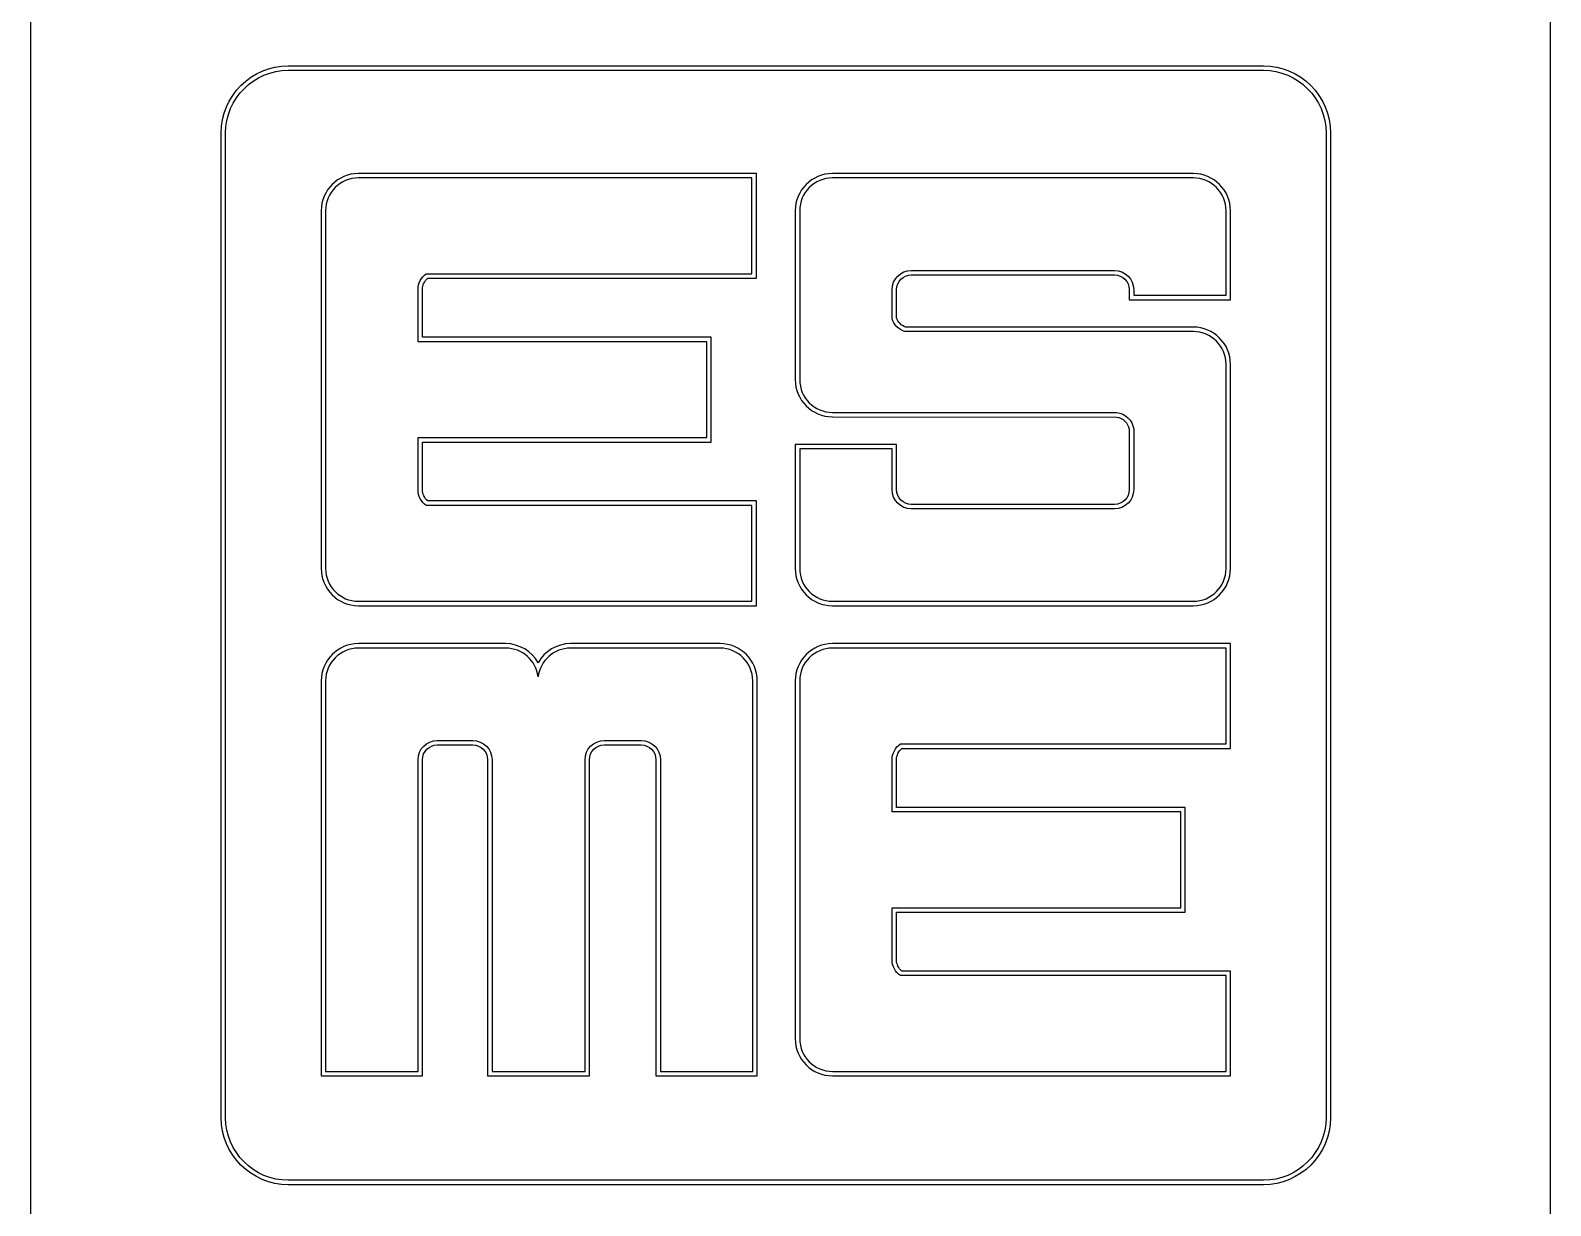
# Model space of a CAD drawing. Header units: millimetres. Extents: x -42 to 42, y -99 to 99.
# Drawn here: x -42.5 to 42.5, y -48.3 to 17.4 of the extents above; entities that cross this region are included whole.
import ezdxf

# ---------------------------------------------------------------- set-up
doc = ezdxf.new("R2010")
doc.units = ezdxf.units.MM
doc.layers.get('0').update_dxf_attribs({"linetype": 'CONTINUOUS'})

msp = doc.modelspace()

# ---------------------------------------------------------------- linework, layer by layer
for p, q in [((-28.08, 15.433), (26.441, 15.433)), ((-28.08, 15.183), (26.441, 15.183)), ((-31.833, -43.381), (-31.833, 11.681)), ((-31.583, -43.381), (-31.583, 11.681)), ((29.943, 11.681), (29.943, -43.381)), ((30.193, 11.681), (30.193, -43.381)), ((-1.903, 9.411), (-24.16, 9.411)), ((-1.903, 3.553), (-1.903, 9.411)), ((22.521, 9.411), (2.345, 9.411)), ((-2.153, 9.161), (-24.16, 9.161)), ((-2.153, 3.803), (-2.153, 9.161)), ((22.521, 9.161), (2.345, 9.161)), ((-26.242, 7.33), (-26.242, -12.674)), ((-25.992, 7.33), (-25.992, -12.674)), ((0.263, 7.33), (0.263, -2.112)), ((0.513, 7.33), (0.513, -2.112)), ((24.353, 2.603), (24.353, 7.33)), ((24.603, 2.353), (24.603, 7.33)), ((-20.363, 3.803), (-2.153, 3.803)), ((-20.279, 3.553), (-1.903, 3.553)), ((6.756, 3.995), (18.11, 3.995)), ((6.756, 3.745), (18.11, 3.745)), ((-20.827, 0.006), (-20.827, 2.918)), ((-20.577, 0.256), (-20.577, 2.918)), ((5.68, 1.3), (5.68, 2.919)), ((5.93, 1.339), (5.93, 2.919)), ((18.938, 2.919), (18.938, 2.353)), ((19.188, 2.919), (19.188, 2.603)), ((19.188, 2.603), (24.353, 2.603)), ((18.938, 2.353), (24.603, 2.353)), ((-4.681, 0.006), (-20.827, 0.006)), ((-4.431, 0.256), (-20.577, 0.256)), ((-4.681, -5.352), (-4.681, 0.006)), ((-4.431, -5.602), (-4.431, 0.256)), ((22.521, 0.574), (6.399, 0.574)), ((22.521, 0.824), (6.439, 0.824)), ((24.353, -12.674), (24.353, -1.259)), ((24.603, -12.674), (24.603, -1.259)), ((2.345, -3.944), (18.239, -3.956)), ((2.345, -4.194), (18.225, -4.206)), ((18.938, -4.884), (18.938, -8.263)), ((19.188, -4.864), (19.188, -8.263)), ((-20.827, -8.264), (-20.827, -5.352)), ((-20.827, -5.352), (-4.681, -5.352)), ((-20.577, -8.264), (-20.577, -5.602)), ((-20.577, -5.602), (-4.431, -5.602)), ((5.93, -5.738), (0.263, -5.738)), ((0.263, -5.738), (0.263, -12.674)), ((5.93, -8.263), (5.93, -5.738)), ((5.68, -5.988), (0.513, -5.988)), ((0.513, -5.988), (0.513, -12.674)), ((5.68, -8.263), (5.68, -5.988)), ((-2.153, -9.148), (-20.363, -9.148)), ((-1.903, -8.898), (-20.279, -8.898)), ((-2.153, -14.506), (-2.153, -9.148)), ((-1.903, -14.756), (-1.903, -8.898)), ((18.11, -9.09), (6.756, -9.09)), ((18.11, -9.34), (6.756, -9.34)), ((-24.16, -14.506), (-2.153, -14.506)), ((-24.16, -14.756), (-1.903, -14.756)), ((2.345, -14.505), (22.521, -14.505)), ((2.345, -14.755), (22.521, -14.755)), ((-15.93, -16.876), (-24.16, -16.876)), ((-3.94, -16.876), (-12.295, -16.876)), ((24.603, -16.876), (2.346, -16.876)), ((24.603, -22.734), (24.603, -16.876)), ((-15.93, -17.126), (-24.16, -17.126)), ((-3.94, -17.126), (-12.295, -17.126)), ((24.353, -17.126), (2.346, -17.126)), ((24.353, -22.484), (24.353, -17.126)), ((-26.242, -18.958), (-26.242, -41.043)), ((-25.992, -18.958), (-25.992, -40.793)), ((-2.108, -40.793), (-2.108, -18.958)), ((-1.858, -41.043), (-1.858, -18.958)), ((0.263, -18.958), (0.263, -38.961)), ((0.513, -18.958), (0.513, -38.961)), ((-19.749, -22.292), (-17.765, -22.292)), ((-19.749, -22.542), (-17.765, -22.542)), ((-10.412, -22.292), (-8.349, -22.292)), ((-10.412, -22.542), (-8.349, -22.542)), ((6.143, -22.484), (24.353, -22.484)), ((6.227, -22.734), (24.603, -22.734)), ((-20.826, -40.793), (-20.826, -23.369)), ((-20.576, -41.043), (-20.576, -23.369)), ((-16.938, -23.369), (-16.938, -41.043)), ((-16.688, -23.369), (-16.688, -40.793)), ((-11.49, -40.793), (-11.49, -23.369)), ((-11.24, -41.043), (-11.24, -23.369)), ((-7.523, -23.369), (-7.523, -41.043)), ((-7.273, -23.369), (-7.273, -40.793)), ((5.679, -26.281), (5.679, -23.369)), ((5.929, -26.031), (5.929, -23.369)), ((21.825, -26.281), (5.679, -26.281)), ((22.075, -26.031), (5.929, -26.031)), ((21.825, -31.639), (21.825, -26.281)), ((22.075, -31.889), (22.075, -26.031)), ((5.679, -34.551), (5.679, -31.639)), ((5.679, -31.639), (21.825, -31.639)), ((5.929, -34.551), (5.929, -31.889)), ((5.929, -31.889), (22.075, -31.889)), ((24.353, -35.435), (6.143, -35.435)), ((24.603, -35.185), (6.227, -35.185)), ((24.353, -40.793), (24.353, -35.435)), ((24.603, -41.043), (24.603, -35.185)), ((-25.992, -40.793), (-20.826, -40.793)), ((-16.688, -40.793), (-16.655, -40.793)), ((-16.655, -40.793), (-11.523, -40.793)), ((-11.523, -40.793), (-11.49, -40.793)), ((-7.273, -40.793), (-2.108, -40.793)), ((2.346, -40.793), (24.353, -40.793)), ((-26.242, -41.043), (-20.576, -41.043)), ((-16.938, -41.043), (-16.655, -41.043)), ((-16.655, -41.043), (-11.523, -41.043)), ((-11.523, -41.043), (-11.24, -41.043)), ((-7.523, -41.043), (-1.858, -41.043)), ((2.346, -41.043), (24.603, -41.043)), ((26.441, -46.883), (-28.08, -46.883)), ((26.441, -47.133), (-28.08, -47.133))]:
    msp.add_line(p, q)
msp.add_lwpolyline([(42.5, 99), (-42.5, 99), (-42.5, -99), (42.5, -99)], close=True)
for points in [[(-31.833, 11.681), (-31.833, 13.745), (-30.144, 15.433), (-28.08, 15.433)], [(26.441, 15.433), (28.504, 15.433), (30.193, 13.745), (30.193, 11.681)], [(-31.583, 11.681), (-31.583, 13.608), (-30.008, 15.183), (-28.08, 15.183)], [(26.441, 15.183), (28.368, 15.183), (29.943, 13.608), (29.943, 11.681)], [(-24.16, 9.411), (-25.307, 9.411), (-26.242, 8.476), (-26.242, 7.33)], [(2.345, 9.411), (1.199, 9.411), (0.263, 8.476), (0.263, 7.33)], [(24.603, 7.33), (24.603, 8.476), (23.667, 9.411), (22.521, 9.411)], [(-24.16, 9.161), (-25.172, 9.161), (-25.992, 8.341), (-25.992, 7.33)], [(2.345, 9.161), (1.334, 9.161), (0.513, 8.341), (0.513, 7.33)], [(24.353, 7.33), (24.353, 8.341), (23.532, 9.161), (22.521, 9.161)], [(-20.827, 2.918), (-20.827, 3.285), (-20.643, 3.608), (-20.363, 3.803)], [(-20.577, 2.918), (-20.577, 3.175), (-20.461, 3.401), (-20.279, 3.553)], [(5.68, 2.919), (5.68, 3.513), (6.162, 3.995), (6.756, 3.995)], [(5.93, 2.919), (5.93, 3.378), (6.297, 3.745), (6.756, 3.745)], [(18.11, 3.995), (18.706, 3.995), (19.188, 3.513), (19.188, 2.919)], [(18.11, 3.745), (18.571, 3.745), (18.938, 3.378), (18.938, 2.919)], [(6.399, 0.574), (6.053, 0.678), (5.782, 0.953), (5.68, 1.3)], [(6.439, 0.824), (6.2, 0.906), (6.011, 1.098), (5.93, 1.339)], [(24.603, -1.259), (24.603, -0.112), (23.667, 0.824), (22.521, 0.824)], [(24.353, -1.259), (24.353, -0.248), (23.532, 0.574), (22.521, 0.574)], [(0.263, -2.112), (0.263, -3.259), (1.199, -4.194), (2.345, -4.194)], [(0.513, -2.112), (0.513, -3.124), (1.334, -3.944), (2.345, -3.944)], [(18.225, -4.206), (18.588, -4.251), (18.875, -4.527), (18.938, -4.884)], [(18.239, -3.956), (18.726, -4.008), (19.114, -4.383), (19.188, -4.864)], [(-20.363, -9.148), (-20.643, -8.954), (-20.827, -8.631), (-20.827, -8.264)], [(-20.279, -8.898), (-20.461, -8.747), (-20.577, -8.52), (-20.577, -8.264)], [(6.756, -9.34), (6.162, -9.34), (5.68, -8.858), (5.68, -8.263)], [(6.756, -9.09), (6.297, -9.09), (5.93, -8.723), (5.93, -8.263)], [(19.188, -8.263), (19.188, -8.858), (18.706, -9.34), (18.11, -9.34)], [(18.938, -8.263), (18.938, -8.723), (18.571, -9.09), (18.11, -9.09)], [(-26.242, -12.674), (-26.242, -13.821), (-25.307, -14.756), (-24.16, -14.756)], [(-25.992, -12.674), (-25.992, -13.686), (-25.172, -14.506), (-24.16, -14.506)], [(0.263, -12.674), (0.263, -13.821), (1.199, -14.755), (2.345, -14.755)], [(0.513, -12.674), (0.513, -13.686), (1.334, -14.505), (2.345, -14.505)], [(22.521, -14.505), (23.533, -14.505), (24.353, -13.686), (24.353, -12.674)], [(22.521, -14.755), (23.668, -14.755), (24.603, -13.821), (24.603, -12.674)], [(-24.16, -16.876), (-25.307, -16.876), (-26.242, -17.811), (-26.242, -18.958)], [(-14.112, -17.943), (-14.469, -17.306), (-15.151, -16.876), (-15.93, -16.876)], [(-12.295, -16.876), (-13.075, -16.876), (-13.757, -17.306), (-14.112, -17.943)], [(-1.858, -18.958), (-1.858, -17.812), (-2.792, -16.876), (-3.94, -16.876)], [(2.346, -16.876), (1.199, -16.876), (0.263, -17.811), (0.263, -18.958)], [(-24.16, -17.126), (-25.172, -17.126), (-25.992, -17.947), (-25.992, -18.958)], [(-14.112, -18.729), (-14.226, -17.826), (-14.996, -17.126), (-15.93, -17.126)], [(-12.295, -17.126), (-13.23, -17.126), (-13.999, -17.826), (-14.112, -18.729)], [(-2.108, -18.958), (-2.108, -17.947), (-2.927, -17.126), (-3.94, -17.126)], [(2.346, -17.126), (1.334, -17.126), (0.513, -17.946), (0.513, -18.958)], [(-20.826, -23.369), (-20.826, -22.774), (-20.344, -22.292), (-19.749, -22.292)], [(-20.576, -23.369), (-20.576, -22.909), (-20.209, -22.542), (-19.749, -22.542)], [(-17.765, -22.292), (-17.171, -22.292), (-16.688, -22.774), (-16.688, -23.369)], [(-17.765, -22.542), (-17.306, -22.542), (-16.938, -22.909), (-16.938, -23.369)], [(-11.49, -23.369), (-11.49, -22.774), (-11.008, -22.292), (-10.412, -22.292)], [(-11.24, -23.369), (-11.24, -22.909), (-10.873, -22.542), (-10.412, -22.542)], [(-8.349, -22.292), (-7.755, -22.292), (-7.273, -22.774), (-7.273, -23.369)], [(-8.349, -22.542), (-7.89, -22.542), (-7.523, -22.909), (-7.523, -23.369)], [(5.679, -23.369), (5.679, -23.002), (5.863, -22.679), (6.143, -22.484)], [(5.929, -23.369), (5.929, -23.112), (6.045, -22.886), (6.227, -22.734)], [(6.143, -35.435), (5.863, -35.241), (5.679, -34.918), (5.679, -34.551)], [(6.227, -35.185), (6.045, -35.034), (5.929, -34.808), (5.929, -34.551)], [(0.263, -38.961), (0.263, -40.108), (1.199, -41.043), (2.346, -41.043)], [(0.513, -38.961), (0.513, -39.973), (1.334, -40.793), (2.346, -40.793)], [(-28.08, -47.133), (-30.144, -47.133), (-31.833, -45.445), (-31.833, -43.381)], [(-28.08, -46.883), (-30.008, -46.883), (-31.583, -45.308), (-31.583, -43.381)], [(30.193, -43.381), (30.193, -45.445), (28.504, -47.133), (26.441, -47.133)], [(29.943, -43.381), (29.943, -45.308), (28.368, -46.883), (26.441, -46.883)]]:
    msp.add_open_spline(points, degree=3)

doc.saveas('drawing.dxf')
